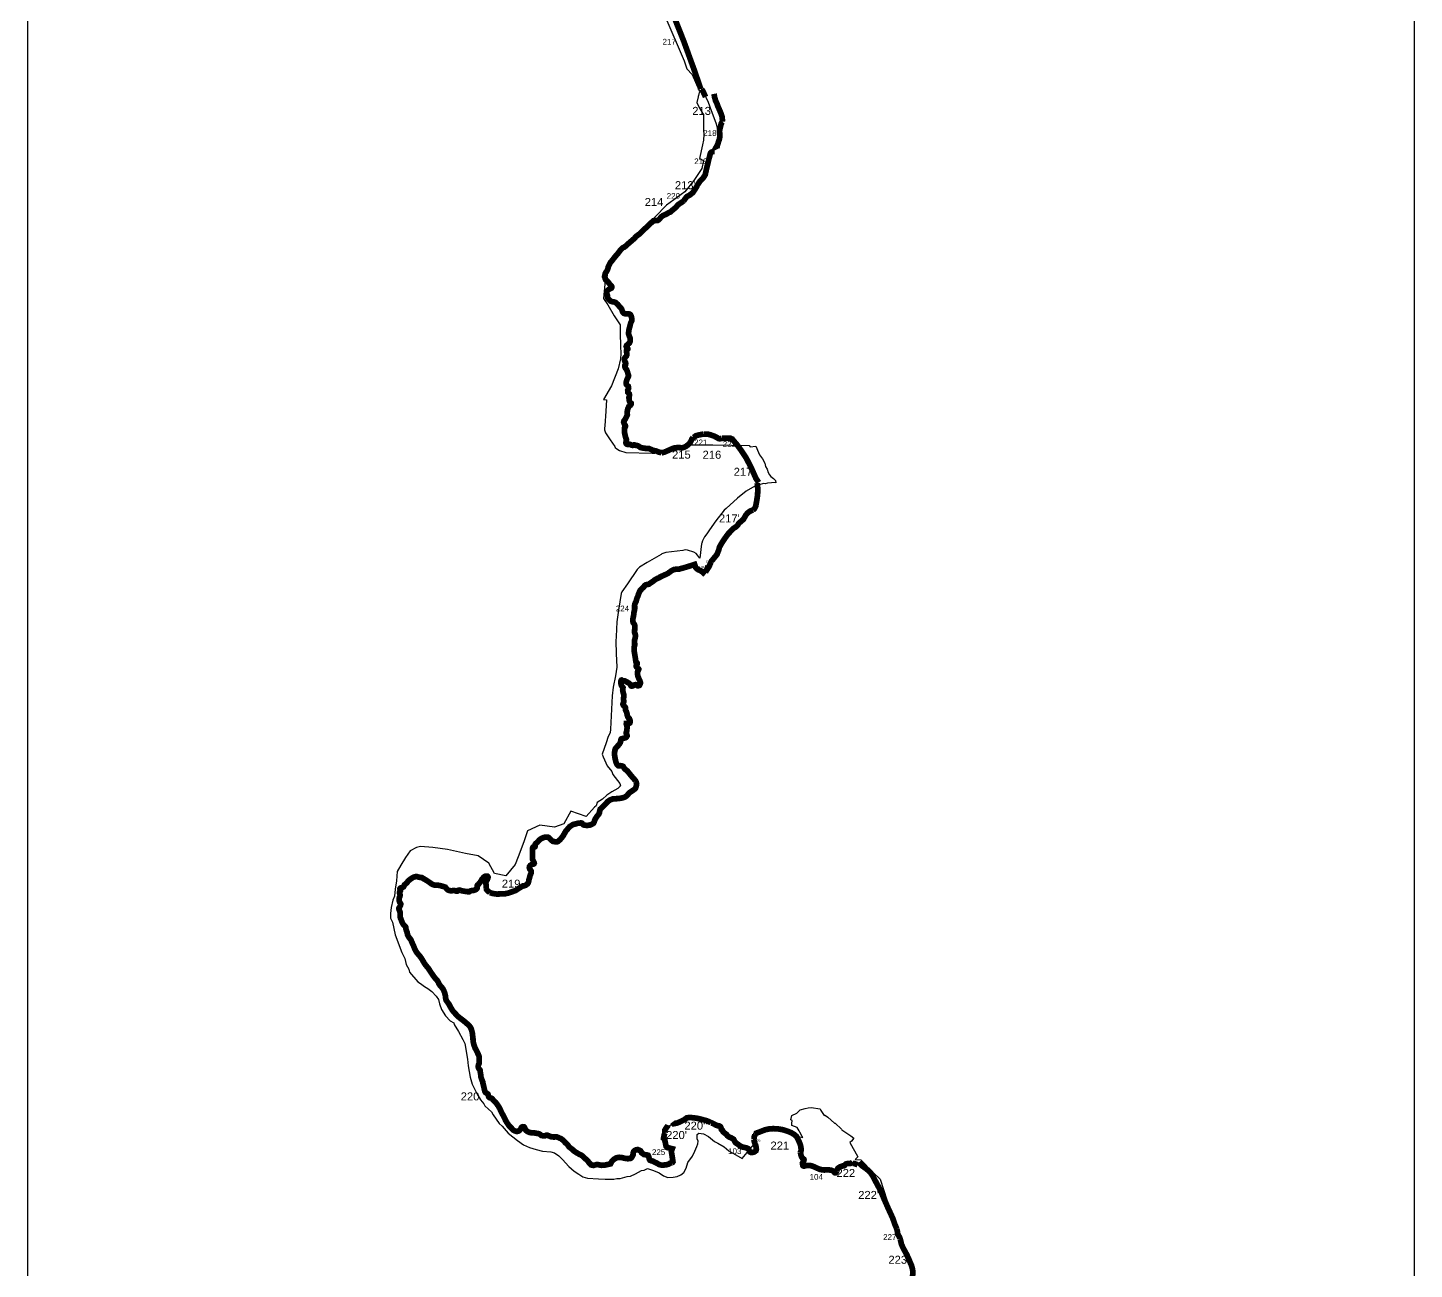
# Model space of a CAD drawing. Header units: metres. Extents: x 290946 to 378809, y 1824167 to 1998918.
# Drawn here: x 302143 to 314269, y 1922151 to 1933011 of the extents above; entities that cross this region are included whole.
import ezdxf

# ---------------------------------------------------------------- set-up
doc = ezdxf.new("R2010")
doc.units = ezdxf.units.M
for name, color, linetype in [('ARTIFICIALLY PROTECTED', 10, 'Continuous'), ('COASTLINE', 5, 'Continuous'), ('DISTRICT BOUNDRY', 86, 'Continuous'), ('NATURALLY PROTECTED', 3, 'Continuous'), ('UNPROTECTED', 130, 'Continuous'), ('UNPROTECTED DUE TO CREEK', 150, 'Continuous')]:
    doc.layers.add(name, color=color, linetype=linetype)
doc.styles.get("Standard").update_dxf_attribs({"font": 'arial.ttf'})
picture_1 = doc.add_image_def('image2.ecw', size_in_pixel=(310108, 856430))

msp = doc.modelspace()

# ---------------------------------------------------------------- linework, layer by layer
at = {"layer": 'ARTIFICIALLY PROTECTED', "const_width": 50, "flags": 128}
for points in [[(307785, 1933133), (307791, 1933118), (307879, 1932897), (307960, 1932674), (307961, 1932673), (308019, 1932505), (308028, 1932476)], [(308168, 1931946), (308167, 1931948), (308169, 1931959), (308174, 1931980), (308185, 1932018), (308191, 1932033), (308194, 1932045), (308196, 1932070), (308194, 1932096), (308194, 1932111), (308197, 1932128), (308204, 1932156), (308208, 1932173), (308213, 1932182), (308218, 1932187), (308220, 1932189)], [(308000, 1931634), (308006, 1931645), (308022, 1931668), (308052, 1931700), (308068, 1931726), (308082, 1931788), (308099, 1931858), (308114, 1931915), (308117, 1931919), (308124, 1931924), (308133, 1931927), (308144, 1931928), (308152, 1931928)], [(307878, 1931496), (307876, 1931494), (307850, 1931476)], [(307961, 1929426), (307969, 1929429), (307972, 1929431), (307978, 1929436), (307985, 1929441), (307992, 1929444), (308008, 1929448), (308037, 1929454), (308056, 1929457)], [(308211, 1929419), (308212, 1929419), (308223, 1929420), (308239, 1929421)], [(307999, 1928324), (307943, 1928306), (307943, 1928306), (307943, 1928306), (307898, 1928292), (307889, 1928290), (307867, 1928283), (307858, 1928281), (307838, 1928275), (307817, 1928275), (307795, 1928272), (307778, 1928264), (307759, 1928251), (307746, 1928241), (307728, 1928231), (307718, 1928227), (307702, 1928220), (307683, 1928211), (307673, 1928206), (307670, 1928202), (307664, 1928199), (307651, 1928195), (307631, 1928184), (307613, 1928170), (307585, 1928151), (307577, 1928144), (307568, 1928142), (307551, 1928139), (307543, 1928135), (307538, 1928131), (307533, 1928125), (307531, 1928120), (307526, 1928115), (307515, 1928105), (307503, 1928092), (307499, 1928088), (307496, 1928082), (307492, 1928075), (307490, 1928068), (307485, 1928058), (307483, 1928050), (307479, 1928039), (307474, 1928028), (307470, 1928017), (307467, 1928008), (307464, 1927994), (307461, 1927987), (307457, 1927981), (307454, 1927974), (307452, 1927967), (307450, 1927957), (307451, 1927949), (307451, 1927928), (307449, 1927915), (307447, 1927906), (307444, 1927896), (307444, 1927888), (307442, 1927871), (307439, 1927856), (307436, 1927843), (307434, 1927827), (307436, 1927816), (307438, 1927808), (307445, 1927798), (307449, 1927790), (307452, 1927782), (307452, 1927772), (307451, 1927741), (307450, 1927723), (307453, 1927714), (307457, 1927701), (307458, 1927692), (307457, 1927683), (307453, 1927663), (307450, 1927652), (307450, 1927640), (307451, 1927626), (307451, 1927610), (307448, 1927599), (307447, 1927588), (307447, 1927573), (307447, 1927557), (307449, 1927545), (307452, 1927526), (307458, 1927492), (307461, 1927467), (307462, 1927463), (307464, 1927461), (307468, 1927459), (307471, 1927456), (307473, 1927453), (307473, 1927446), (307472, 1927442), (307466, 1927436), (307465, 1927432), (307465, 1927425), (307469, 1927417), (307478, 1927408), (307485, 1927404), (307487, 1927401), (307486, 1927395), (307481, 1927387), (307477, 1927379), (307476, 1927368), (307477, 1927350), (307480, 1927337), (307489, 1927314), (307497, 1927297), (307501, 1927286), (307501, 1927277), (307498, 1927268), (307492, 1927258), (307485, 1927256), (307476, 1927256), (307469, 1927261), (307460, 1927265), (307454, 1927264), (307442, 1927258), (307434, 1927254), (307425, 1927252), (307421, 1927253), (307418, 1927256), (307417, 1927263), (307413, 1927268), (307402, 1927277), (307376, 1927292), (307364, 1927298), (307358, 1927298), (307351, 1927298), (307346, 1927299), (307339, 1927304), (307337, 1927305), (307334, 1927304), (307332, 1927301), (307330, 1927293), (307329, 1927281), (307333, 1927264), (307336, 1927255), (307342, 1927248), (307346, 1927244), (307349, 1927239), (307348, 1927232), (307346, 1927218), (307348, 1927205), (307352, 1927190), (307356, 1927177), (307356, 1927165), (307356, 1927156), (307353, 1927147), (307353, 1927139), (307354, 1927131), (307356, 1927122), (307355, 1927113), (307352, 1927105), (307350, 1927101), (307348, 1927095), (307349, 1927089), (307355, 1927080), (307364, 1927073), (307369, 1927067), (307371, 1927062), (307372, 1927057), (307372, 1927054), (307371, 1927050), (307371, 1927046), (307372, 1927041), (307376, 1927034), (307379, 1927028), (307380, 1927024), (307382, 1927018), (307384, 1927009), (307385, 1927000), (307388, 1926991), (307391, 1926983), (307395, 1926977), (307400, 1926972), (307405, 1926967), (307408, 1926960), (307410, 1926955), (307412, 1926949), (307411, 1926938), (307410, 1926932), (307405, 1926927), (307399, 1926924), (307392, 1926922), (307386, 1926923), (307383, 1926925), (307381, 1926924), (307379, 1926924), (307379, 1926923), (307378, 1926921), (307379, 1926918), (307380, 1926915), (307382, 1926912), (307383, 1926909), (307384, 1926896), (307385, 1926888), (307384, 1926880), (307383, 1926866), (307381, 1926856), (307378, 1926848), (307377, 1926838), (307381, 1926830), (307384, 1926822), (307384, 1926815), (307380, 1926808), (307371, 1926800), (307354, 1926796), (307336, 1926791), (307333, 1926788), (307330, 1926780), (307329, 1926771), (307326, 1926759), (307319, 1926747), (307309, 1926735), (307291, 1926716), (307283, 1926705), (307278, 1926690), (307275, 1926669), (307276, 1926645), (307280, 1926618), (307286, 1926592), (307294, 1926571), (307298, 1926565), (307302, 1926560), (307309, 1926555), (307315, 1926554), (307319, 1926554), (307328, 1926556), (307337, 1926555), (307344, 1926553), (307350, 1926550), (307358, 1926536), (307365, 1926527), (307375, 1926519), (307387, 1926510), (307393, 1926503), (307408, 1926484), (307424, 1926464), (307447, 1926438), (307458, 1926424), (307460, 1926419)], [(308122, 1928344), (308121, 1928343), (308101, 1928297), (308088, 1928277), (308084, 1928279), (308070, 1928246)], [(307777, 1923083), (307782, 1923085), (307786, 1923091), (307785, 1923102), (307784, 1923106), (307774, 1923169), (307772, 1923182), (307780, 1923205), (307735, 1923216), (307730, 1923221), (307726, 1923226), (307716, 1923273), (307713, 1923287), (307711, 1923291), (307707, 1923294), (307704, 1923296), (307705, 1923303), (307705, 1923307), (307706, 1923310), (307707, 1923312), (307708, 1923316), (307709, 1923323), (307712, 1923335), (307714, 1923340), (307716, 1923344)], [(308507, 1923241), (308501, 1923255), (308497, 1923268), (308493, 1923285)], [(309743, 1922504), (309745, 1922496), (309748, 1922485), (309749, 1922473), (309750, 1922467), (309752, 1922459), (309761, 1922442), (309768, 1922430), (309772, 1922418)]]:
    msp.add_lwpolyline(points, dxfattribs=at)
at = {"layer": 'COASTLINE', "flags": 128}
msp.add_lwpolyline([(307791, 1933118), (307879, 1932897), (307961, 1932673), (308019, 1932505), (308030, 1932482), (308049, 1932454), (308094, 1932359), (308120, 1932286), (308153, 1932203), (308165, 1932172), (308173, 1932132), (308177, 1932075), (308166, 1932014), (308126, 1931936), (308114, 1931915), (308099, 1931858), (308082, 1931788), (308068, 1931726), (308052, 1931700), (308022, 1931668), (308006, 1931645), (307982, 1931602), (307969, 1931583), (307960, 1931569), (307933, 1931548), (307908, 1931534), (307894, 1931518), (307884, 1931503), (307876, 1931494), (307841, 1931470), (307834, 1931466), (307827, 1931459), (307818, 1931448), (307803, 1931433), (307788, 1931421), (307772, 1931407), (307763, 1931399), (307751, 1931395), (307740, 1931388), (307730, 1931382), (307717, 1931376), (307700, 1931369), (307682, 1931356), (307670, 1931340), (307661, 1931331), (307652, 1931325), (307635, 1931325), (307624, 1931323), (307615, 1931322), (307607, 1931315), (307593, 1931303), (307577, 1931287), (307559, 1931269), (307536, 1931250), (307514, 1931227), (307496, 1931209), (307481, 1931199), (307463, 1931185), (307448, 1931168), (307424, 1931147), (307397, 1931124), (307372, 1931101), (307362, 1931093), (307346, 1931086), (307332, 1931072), (307320, 1931058), (307303, 1931035), (307281, 1931010), (307253, 1930974), (307240, 1930959), (307231, 1930942), (307220, 1930919), (307217, 1930905), (307210, 1930887), (307205, 1930879), (307197, 1930868), (307194, 1930861), (307194, 1930848), (307189, 1930841), (307188, 1930832), (307192, 1930825), (307194, 1930815), (307197, 1930807), (307205, 1930802), (307213, 1930794), (307227, 1930776), (307239, 1930761), (307248, 1930753), (307250, 1930748), (307250, 1930738), (307247, 1930733), (307234, 1930728), (307223, 1930721), (307212, 1930709), (307207, 1930704), (307205, 1930695), (307205, 1930686), (307211, 1930675), (307214, 1930665), (307213, 1930653), (307218, 1930643), (307228, 1930632), (307241, 1930620), (307254, 1930615), (307269, 1930613), (307286, 1930607), (307304, 1930590), (307318, 1930572), (307330, 1930561), (307337, 1930550), (307343, 1930532), (307348, 1930522), (307357, 1930513), (307369, 1930509), (307389, 1930508), (307407, 1930507), (307414, 1930502), (307422, 1930485), (307426, 1930467), (307427, 1930452), (307418, 1930432), (307414, 1930422), (307412, 1930411), (307408, 1930395), (307402, 1930375), (307400, 1930359), (307397, 1930339), (307399, 1930328), (307405, 1930312), (307411, 1930296), (307412, 1930279), (307411, 1930267), (307406, 1930254), (307393, 1930243), (307381, 1930233), (307377, 1930223), (307380, 1930216), (307388, 1930211), (307390, 1930206), (307390, 1930199), (307384, 1930192), (307379, 1930186), (307379, 1930178), (307383, 1930161), (307383, 1930150), (307379, 1930140), (307369, 1930129), (307362, 1930118), (307361, 1930109), (307364, 1930095), (307371, 1930083), (307373, 1930075), (307371, 1930064), (307365, 1930057), (307365, 1930047), (307370, 1930034), (307376, 1930027), (307382, 1930017), (307388, 1930001), (307393, 1929981), (307398, 1929968), (307396, 1929958), (307387, 1929942), (307379, 1929919), (307376, 1929904), (307379, 1929890), (307388, 1929881), (307395, 1929875), (307397, 1929867), (307398, 1929857), (307390, 1929840), (307391, 1929822), (307396, 1929817), (307404, 1929808), (307406, 1929796), (307401, 1929777), (307402, 1929763), (307403, 1929753), (307407, 1929739), (307413, 1929731), (307420, 1929726), (307420, 1929718), (307413, 1929708), (307400, 1929698), (307391, 1929677), (307387, 1929658), (307385, 1929637), (307387, 1929626), (307383, 1929615), (307378, 1929605), (307364, 1929580), (307357, 1929571), (307355, 1929562), (307359, 1929550), (307366, 1929536), (307370, 1929531), (307371, 1929527), (307370, 1929522), (307365, 1929518), (307362, 1929510), (307361, 1929495), (307362, 1929473), (307367, 1929447), (307372, 1929428), (307378, 1929412), (307378, 1929401), (307376, 1929390), (307374, 1929380), (307376, 1929375), (307381, 1929369), (307389, 1929366), (307397, 1929366), (307401, 1929368), (307409, 1929367), (307418, 1929363), (307427, 1929359), (307434, 1929358), (307443, 1929362), (307449, 1929362), (307463, 1929358), (307478, 1929355), (307487, 1929350), (307502, 1929339), (307522, 1929335), (307551, 1929331), (307577, 1929330), (307591, 1929324), (307612, 1929314), (307636, 1929310), (307660, 1929300), (307686, 1929293), (307709, 1929298), (307735, 1929309), (307768, 1929324), (307796, 1929335), (307817, 1929337), (307825, 1929339), (307845, 1929338), (307868, 1929337), (307883, 1929341), (307901, 1929350), (307921, 1929366), (307939, 1929386), (307947, 1929402), (307952, 1929415), (307956, 1929420), (307961, 1929426), (307969, 1929429), (307972, 1929431), (307978, 1929436), (307985, 1929441), (307992, 1929444), (308008, 1929448), (308037, 1929454), (308060, 1929457), (308081, 1929457), (308095, 1929455), (308112, 1929451), (308146, 1929439), (308175, 1929424), (308184, 1929418), (308191, 1929416), (308197, 1929416), (308212, 1929419), (308223, 1929420), (308255, 1929422), (308277, 1929422), (308290, 1929420), (308305, 1929413), (308319, 1929395), (308348, 1929361), (308386, 1929309), (308425, 1929250), (308452, 1929198), (308477, 1929147), (308512, 1929068), (308523, 1929027), (308528, 1928978), (308526, 1928923), (308517, 1928866), (308510, 1928827), (308501, 1928808), (308492, 1928797), (308481, 1928792), (308458, 1928781), (308440, 1928768), (308425, 1928751), (308413, 1928730), (308403, 1928712), (308385, 1928696), (308362, 1928677), (308351, 1928659), (308339, 1928647), (308314, 1928631), (308305, 1928622), (308267, 1928582), (308248, 1928556), (308233, 1928534), (308218, 1928512), (308193, 1928469), (308187, 1928445), (308171, 1928404), (308121, 1928343), (308084, 1928279), (308078, 1928273), (308072, 1928269), (308062, 1928267), (308041, 1928266), (308018, 1928266), (308007, 1928270), (307995, 1928278), (307985, 1928289), (307980, 1928301), (307974, 1928308), (307965, 1928310), (307943, 1928306), (307898, 1928292), (307867, 1928283), (307858, 1928281), (307838, 1928275), (307817, 1928275), (307795, 1928272), (307778, 1928264), (307759, 1928251), (307746, 1928241), (307728, 1928231), (307718, 1928227), (307702, 1928220), (307683, 1928211), (307673, 1928206), (307670, 1928202), (307664, 1928199), (307651, 1928195), (307631, 1928184), (307613, 1928170), (307585, 1928151), (307577, 1928144), (307568, 1928142), (307551, 1928139), (307543, 1928135), (307538, 1928131), (307533, 1928125), (307531, 1928120), (307526, 1928115), (307515, 1928105), (307503, 1928092), (307499, 1928088), (307496, 1928082), (307492, 1928075), (307490, 1928068), (307485, 1928058), (307483, 1928050), (307479, 1928039), (307474, 1928028), (307470, 1928017), (307467, 1928008), (307464, 1927994), (307461, 1927987), (307457, 1927981), (307454, 1927974), (307452, 1927967), (307450, 1927957), (307451, 1927949), (307451, 1927928), (307449, 1927915), (307447, 1927906), (307444, 1927896), (307444, 1927888), (307442, 1927871), (307439, 1927856), (307436, 1927843), (307434, 1927827), (307436, 1927816), (307438, 1927808), (307445, 1927798), (307449, 1927790), (307452, 1927782), (307452, 1927772), (307451, 1927741), (307450, 1927723), (307453, 1927714), (307457, 1927701), (307458, 1927692), (307457, 1927683), (307453, 1927663), (307450, 1927652), (307450, 1927640), (307451, 1927626), (307451, 1927610), (307448, 1927599), (307447, 1927588), (307447, 1927573), (307447, 1927557), (307449, 1927545), (307452, 1927526), (307458, 1927492), (307461, 1927467), (307462, 1927463), (307464, 1927461), (307468, 1927459), (307471, 1927456), (307473, 1927453), (307473, 1927446), (307472, 1927442), (307466, 1927436), (307465, 1927432), (307465, 1927425), (307469, 1927417), (307478, 1927408), (307485, 1927404), (307487, 1927401), (307486, 1927395), (307481, 1927387), (307477, 1927379), (307476, 1927368), (307477, 1927350), (307480, 1927337), (307489, 1927314), (307497, 1927297), (307501, 1927286), (307501, 1927277), (307498, 1927268), (307492, 1927258), (307485, 1927256), (307476, 1927256), (307469, 1927261), (307460, 1927265), (307454, 1927264), (307442, 1927258), (307434, 1927254), (307425, 1927252), (307421, 1927253), (307418, 1927256), (307417, 1927263), (307413, 1927268), (307402, 1927277), (307376, 1927292), (307364, 1927298), (307358, 1927298), (307351, 1927298), (307346, 1927299), (307339, 1927304), (307337, 1927305), (307334, 1927304), (307332, 1927301), (307330, 1927293), (307329, 1927281), (307333, 1927264), (307336, 1927255), (307342, 1927248), (307346, 1927244), (307349, 1927239), (307348, 1927232), (307346, 1927218), (307348, 1927205), (307352, 1927190), (307356, 1927177), (307356, 1927165), (307356, 1927156), (307353, 1927147), (307353, 1927139), (307354, 1927131), (307356, 1927122), (307355, 1927113), (307352, 1927105), (307350, 1927101), (307348, 1927095), (307349, 1927089), (307355, 1927080), (307364, 1927073), (307369, 1927067), (307371, 1927062), (307372, 1927057), (307372, 1927054), (307371, 1927050), (307371, 1927046), (307372, 1927041), (307376, 1927034), (307379, 1927028), (307380, 1927024), (307382, 1927018), (307384, 1927009), (307385, 1927000), (307388, 1926991), (307391, 1926983), (307395, 1926977), (307400, 1926972), (307405, 1926967), (307408, 1926960), (307410, 1926955), (307412, 1926949), (307411, 1926938), (307410, 1926932), (307405, 1926927), (307399, 1926924), (307392, 1926922), (307386, 1926923), (307383, 1926925), (307381, 1926924), (307379, 1926924), (307379, 1926923), (307378, 1926921), (307379, 1926918), (307380, 1926915), (307382, 1926912), (307383, 1926909), (307384, 1926896), (307385, 1926888), (307384, 1926880), (307383, 1926866), (307381, 1926856), (307378, 1926848), (307377, 1926838), (307381, 1926830), (307384, 1926822), (307384, 1926815), (307380, 1926808), (307371, 1926800), (307354, 1926796), (307336, 1926791), (307333, 1926788), (307330, 1926780), (307329, 1926771), (307326, 1926759), (307319, 1926747), (307309, 1926735), (307291, 1926716), (307283, 1926705), (307278, 1926690), (307275, 1926669), (307276, 1926645), (307280, 1926618), (307286, 1926592), (307294, 1926571), (307298, 1926565), (307302, 1926560), (307309, 1926555), (307315, 1926554), (307319, 1926554), (307328, 1926556), (307337, 1926555), (307344, 1926553), (307350, 1926550), (307358, 1926536), (307365, 1926527), (307375, 1926519), (307387, 1926510), (307393, 1926503), (307408, 1926484), (307424, 1926464), (307447, 1926438), (307458, 1926424), (307464, 1926412), (307468, 1926398), (307467, 1926388), (307464, 1926374), (307457, 1926356), (307441, 1926343), (307405, 1926319), (307389, 1926301), (307376, 1926288), (307363, 1926280), (307335, 1926272), (307306, 1926268), (307263, 1926266), (307237, 1926257), (307215, 1926242), (307195, 1926219), (307161, 1926186), (307150, 1926176), (307148, 1926170), (307145, 1926158), (307144, 1926148), (307139, 1926134), (307126, 1926119), (307105, 1926088), (307100, 1926074), (307097, 1926064), (307091, 1926052), (307076, 1926043), (307058, 1926036), (307035, 1926033), (307005, 1926037), (306997, 1926043), (306992, 1926051), (306990, 1926053), (306983, 1926055), (306958, 1926053), (306912, 1926041), (306883, 1926023), (306874, 1926012), (306849, 1925984), (306823, 1925938), (306799, 1925909), (306780, 1925893), (306771, 1925890), (306763, 1925889), (306736, 1925894), (306729, 1925899), (306716, 1925910), (306709, 1925918), (306699, 1925927), (306694, 1925930), (306688, 1925931), (306673, 1925931), (306660, 1925929), (306637, 1925920), (306617, 1925906), (306598, 1925884), (306586, 1925875), (306582, 1925870), (306580, 1925865), (306581, 1925854), (306580, 1925848), (306578, 1925846), (306573, 1925845), (306569, 1925846), (306565, 1925845), (306560, 1925840), (306557, 1925830), (306558, 1925798), (306557, 1925758), (306558, 1925737), (306563, 1925726), (306571, 1925710), (306573, 1925703), (306571, 1925698), (306566, 1925695), (306557, 1925694), (306549, 1925690), (306538, 1925684), (306531, 1925673), (306530, 1925663), (306532, 1925657), (306535, 1925648), (306542, 1925640), (306545, 1925635), (306546, 1925627), (306545, 1925616), (306540, 1925604), (306537, 1925596), (306531, 1925574), (306526, 1925557), (306524, 1925544), (306521, 1925532), (306514, 1925522), (306503, 1925514), (306496, 1925509), (306486, 1925506), (306473, 1925504), (306435, 1925481), (306409, 1925464), (306396, 1925459), (306361, 1925447), (306343, 1925441), (306314, 1925435), (306244, 1925433), (306210, 1925438), (306185, 1925445), (306164, 1925462), (306155, 1925474), (306153, 1925487), (306153, 1925508), (306150, 1925525), (306150, 1925534), (306153, 1925545), (306163, 1925561), (306168, 1925574), (306169, 1925582), (306167, 1925586), (306163, 1925589), (306155, 1925590), (306147, 1925590), (306141, 1925587), (306133, 1925582), (306127, 1925576), (306117, 1925562), (306113, 1925559), (306111, 1925555), (306109, 1925548), (306104, 1925542), (306092, 1925527), (306086, 1925518), (306081, 1925515), (306076, 1925511), (306074, 1925506), (306073, 1925499), (306074, 1925489), (306072, 1925482), (306061, 1925472), (306053, 1925468), (306043, 1925465), (306037, 1925464), (306028, 1925464), (306021, 1925462), (306016, 1925461), (306008, 1925457), (306004, 1925454), (305996, 1925454), (305988, 1925454), (305979, 1925455), (305966, 1925457), (305957, 1925458), (305949, 1925460), (305942, 1925461), (305934, 1925463), (305928, 1925465), (305923, 1925467), (305920, 1925468), (305913, 1925467), (305909, 1925466), (305906, 1925465), (305904, 1925463), (305904, 1925462), (305903, 1925460), (305902, 1925459), (305899, 1925458), (305894, 1925458), (305889, 1925459), (305884, 1925461), (305882, 1925462), (305876, 1925463), (305869, 1925464), (305864, 1925464), (305859, 1925463), (305854, 1925462), (305850, 1925461), (305844, 1925461), (305842, 1925461), (305825, 1925466), (305816, 1925470), (305806, 1925480), (305800, 1925488), (305796, 1925493), (305787, 1925496), (305775, 1925500), (305761, 1925504), (305745, 1925508), (305728, 1925511), (305702, 1925511), (305692, 1925514), (305676, 1925521), (305657, 1925535), (305630, 1925553), (305599, 1925571), (305590, 1925577), (305585, 1925578), (305574, 1925579), (305562, 1925581), (305555, 1925583), (305550, 1925585), (305542, 1925586), (305533, 1925585), (305523, 1925582), (305516, 1925580), (305502, 1925571), (305485, 1925560), (305474, 1925550), (305468, 1925544), (305463, 1925537), (305458, 1925530), (305454, 1925527), (305449, 1925523), (305445, 1925520), (305442, 1925517), (305439, 1925515), (305438, 1925514), (305437, 1925512), (305435, 1925509), (305433, 1925504), (305431, 1925498), (305429, 1925495), (305423, 1925492), (305416, 1925489), (305409, 1925487), (305403, 1925486), (305401, 1925484), (305399, 1925482), (305398, 1925478), (305400, 1925471), (305402, 1925465), (305402, 1925462), (305401, 1925460), (305399, 1925457), (305397, 1925454), (305396, 1925451), (305396, 1925445), (305396, 1925438), (305399, 1925430), (305400, 1925425), (305399, 1925417), (305398, 1925412), (305394, 1925405), (305393, 1925400), (305392, 1925388), (305392, 1925379), (305393, 1925370), (305396, 1925362), (305400, 1925356), (305403, 1925352), (305405, 1925348), (305405, 1925342), (305402, 1925332), (305397, 1925322), (305392, 1925314), (305389, 1925309), (305389, 1925305), (305391, 1925295), (305398, 1925279), (305401, 1925269), (305401, 1925259), (305400, 1925237), (305402, 1925225), (305406, 1925217), (305414, 1925195), (305424, 1925173), (305430, 1925165), (305446, 1925149), (305450, 1925140), (305451, 1925127), (305456, 1925110), (305462, 1925097), (305463, 1925088), (305465, 1925078), (305471, 1925064), (305481, 1925049), (305489, 1925040), (305495, 1925031), (305505, 1925007), (305517, 1924981), (305530, 1924948), (305543, 1924925), (305560, 1924904), (305574, 1924888), (305584, 1924874), (305595, 1924857), (305612, 1924827), (305626, 1924808), (305647, 1924783), (305661, 1924761), (305675, 1924740), (305693, 1924714), (305706, 1924697), (305719, 1924684), (305726, 1924675), (305733, 1924664), (305740, 1924647), (305748, 1924635), (305760, 1924622), (305772, 1924607), (305778, 1924597), (305782, 1924588), (305790, 1924567), (305795, 1924547), (305797, 1924539), (305799, 1924513), (305803, 1924503), (305829, 1924467), (305837, 1924450), (305854, 1924421), (305865, 1924406), (305879, 1924391), (305902, 1924366), (305926, 1924346), (305943, 1924334), (305970, 1924312), (306001, 1924285), (306014, 1924269), (306023, 1924250), (306031, 1924220), (306037, 1924170), (306038, 1924146), (306045, 1924115), (306055, 1924087), (306065, 1924069), (306084, 1924029), (306090, 1924014), (306092, 1923998), (306092, 1923965), (306090, 1923950), (306086, 1923942), (306084, 1923933), (306083, 1923923), (306085, 1923912), (306090, 1923904), (306096, 1923897), (306100, 1923889), (306101, 1923876), (306104, 1923858), (306107, 1923832), (306113, 1923813), (306116, 1923805), (306122, 1923792), (306123, 1923783), (306127, 1923766), (306131, 1923750), (306137, 1923724), (306140, 1923710), (306146, 1923698), (306153, 1923693), (306164, 1923686), (306169, 1923681), (306171, 1923675), (306172, 1923667), (306175, 1923658), (306181, 1923652), (306188, 1923650), (306194, 1923649), (306203, 1923645), (306208, 1923639), (306213, 1923632), (306223, 1923621), (306236, 1923610), (306242, 1923602), (306250, 1923591), (306261, 1923575), (306273, 1923553), (306289, 1923518), (306306, 1923488), (306322, 1923454), (306336, 1923430), (306353, 1923406), (306375, 1923384), (306389, 1923368), (306406, 1923360), (306421, 1923356), (306431, 1923358), (306439, 1923362), (306446, 1923367), (306455, 1923379), (306460, 1923391), (306467, 1923396), (306474, 1923398), (306483, 1923397), (306488, 1923392), (306491, 1923384), (306495, 1923375), (306498, 1923369), (306504, 1923363), (306516, 1923354), (306532, 1923348), (306552, 1923344), (306577, 1923343), (306605, 1923338), (306612, 1923337), (306621, 1923333), (306628, 1923327), (306636, 1923321), (306647, 1923319), (306658, 1923318), (306669, 1923319), (306677, 1923323), (306685, 1923324), (306694, 1923321), (306705, 1923316), (306721, 1923310), (306738, 1923308), (306754, 1923308), (306769, 1923309), (306782, 1923304), (306797, 1923297), (306807, 1923293), (306818, 1923285), (306833, 1923272), (306837, 1923268), (306841, 1923262), (306846, 1923256), (306852, 1923252), (306857, 1923247), (306863, 1923242), (306868, 1923235), (306873, 1923227), (306880, 1923219), (306908, 1923198), (306921, 1923185), (306939, 1923173), (306966, 1923157), (306984, 1923149), (306995, 1923142), (307006, 1923130), (307033, 1923106), (307046, 1923092), (307052, 1923083), (307072, 1923063), (307091, 1923059), (307115, 1923066), (307125, 1923067), (307161, 1923060), (307196, 1923063), (307240, 1923073), (307252, 1923096), (307273, 1923115), (307292, 1923126), (307315, 1923130), (307338, 1923128), (307360, 1923122), (307388, 1923118), (307410, 1923119), (307420, 1923124), (307428, 1923134), (307438, 1923155), (307438, 1923168), (307443, 1923182), (307452, 1923190), (307462, 1923195), (307478, 1923198), (307483, 1923196), (307501, 1923188), (307507, 1923181), (307511, 1923170), (307524, 1923161), (307532, 1923155), (307543, 1923153), (307552, 1923153), (307568, 1923148), (307568, 1923148), (307574, 1923136), (307579, 1923114), (307584, 1923105), (307584, 1923105), (307595, 1923100), (307612, 1923096), (307629, 1923086), (307643, 1923080), (307665, 1923067), (307689, 1923061), (307701, 1923062), (307729, 1923065), (307750, 1923071), (307761, 1923079), (307782, 1923085), (307786, 1923091), (307785, 1923102), (307784, 1923106), (307774, 1923169), (307772, 1923182), (307780, 1923205), (307735, 1923216), (307730, 1923221), (307726, 1923226), (307716, 1923273), (307713, 1923287), (307711, 1923291), (307707, 1923294), (307704, 1923296), (307705, 1923303), (307705, 1923307), (307706, 1923310), (307707, 1923312), (307708, 1923316), (307709, 1923323), (307712, 1923335), (307714, 1923340), (307717, 1923348), (307740, 1923391), (307753, 1923405), (307788, 1923424), (307822, 1923430), (307851, 1923442), (307885, 1923459), (307891, 1923464), (307906, 1923475), (307929, 1923479), (307973, 1923475), (308010, 1923469), (308082, 1923450), (308118, 1923434), (308137, 1923425), (308151, 1923418), (308162, 1923412), (308179, 1923406), (308193, 1923404), (308200, 1923400), (308206, 1923389), (308209, 1923374), (308218, 1923367), (308225, 1923353), (308235, 1923344), (308255, 1923330), (308261, 1923320), (308279, 1923306), (308295, 1923301), (308316, 1923288), (308324, 1923272), (308334, 1923257), (308357, 1923242), (308383, 1923223), (308404, 1923218), (308430, 1923212), (308443, 1923206), (308451, 1923193), (308458, 1923178), (308468, 1923173), (308480, 1923172), (308499, 1923178), (308512, 1923188), (308515, 1923201), (308511, 1923230), (308501, 1923255), (308497, 1923268), (308496, 1923272), (308496, 1923287), (308496, 1923307), (308503, 1923327), (308511, 1923336), (308527, 1923346), (308544, 1923352), (308592, 1923371), (308624, 1923378), (308662, 1923381), (308703, 1923379), (308749, 1923371), (308792, 1923357), (308821, 1923345), (308849, 1923328), (308867, 1923312), (308876, 1923295), (308883, 1923281), (308899, 1923243), (308903, 1923228), (308905, 1923215), (308907, 1923198), (308906, 1923190), (308905, 1923181), (308901, 1923174), (308902, 1923165), (308905, 1923151), (308910, 1923136), (308918, 1923122), (308926, 1923116), (308931, 1923113), (308932, 1923109), (308931, 1923102), (308921, 1923085), (308918, 1923078), (308919, 1923072), (308921, 1923063), (308922, 1923057), (308926, 1923054), (308932, 1923053), (308938, 1923054), (308957, 1923059), (308972, 1923059), (308985, 1923059), (309003, 1923054), (309023, 1923046), (309040, 1923038), (309056, 1923031), (309073, 1923024), (309091, 1923021), (309109, 1923019), (309125, 1923020), (309144, 1923020), (309158, 1923019), (309173, 1923016), (309182, 1923012), (309190, 1923007), (309200, 1922996), (309203, 1922994), (309206, 1922994), (309209, 1922996), (309213, 1923000), (309217, 1923008), (309220, 1923019), (309227, 1923032), (309235, 1923039), (309247, 1923047), (309260, 1923051), (309268, 1923054), (309276, 1923055), (309282, 1923056), (309284, 1923057), (309287, 1923062), (309297, 1923071), (309306, 1923074), (309315, 1923076), (309331, 1923076), (309339, 1923077), (309351, 1923077), (309373, 1923075), (309393, 1923068), (309415, 1923060), (309438, 1923049), (309472, 1923033), (309496, 1923014), (309514, 1922996), (309536, 1922963), (309555, 1922925), (309602, 1922838), (309635, 1922759), (309670, 1922680), (309708, 1922597), (309725, 1922547), (309738, 1922517), (309745, 1922496), (309748, 1922485), (309750, 1922467), (309752, 1922459), (309761, 1922442), (309768, 1922430), (309773, 1922416), (309779, 1922394), (309783, 1922373), (309796, 1922342), (309808, 1922320), (309831, 1922278), (309850, 1922236), (309858, 1922216), (309873, 1922181), (309881, 1922150)], dxfattribs=at)
at = {"layer": 'DISTRICT BOUNDRY'}
msp.add_polyline3d([(307714, 1933116, 0), (307883, 1932721, 0), (307907, 1932653, 0), (307954, 1932603, 0), (308011, 1932469, 0), (308030, 1932455, 0), (308016, 1932444, 0), (308008, 1932419, 0), (308007, 1932409, 0), (308007, 1932408, 0), (307994, 1932357, 0), (308014, 1932313, 0), (308054, 1932249, 0), (308052, 1932214, 0), (308054, 1932153, 0), (308052, 1932121, 0), (308055, 1932072, 0), (308052, 1932034, 0), (308053, 1932028, 0), (308045, 1931987, 0), (308018, 1931867, 0), (308054, 1931851, 0), (308037, 1931780, 0), (307967, 1931676, 0), (307891, 1931575, 0), (307729, 1931459, 0), (307631, 1931358, 0), (307510, 1931238, 0), (307399, 1931124, 0), (307292, 1930999, 0), (307199, 1930885, 0), (307190, 1930768, 0), (307179, 1930642, 0), (307216, 1930586, 0), (307272, 1930490, 0), (307325, 1930413, 0), (307325, 1930339, 0), (307328, 1930226, 0), (307331, 1930163, 0), (307326, 1930114, 0), (307306, 1930027, 0), (307247, 1929878, 0), (307179, 1929759, 0), (307206, 1929755, 0), (307200, 1929658, 0), (307190, 1929529, 0), (307187, 1929509, 0), (307188, 1929494, 0), (307197, 1929469, 0), (307238, 1929406, 0), (307277, 1929348, 0), (307281, 1929339, 0), (307294, 1929329, 0), (307317, 1929313, 0), (307373, 1929295, 0), (307603, 1929290, 0), (307627, 1929289, 0), (307784, 1929331, 0), (307880, 1929357, 0), (307927, 1929362, 0), (308135, 1929362, 0), (308298, 1929359, 0), (308453, 1929356, 0), (308461, 1929345, 0), (308510, 1929351, 0), (308533, 1929295, 0), (308543, 1929274, 0), (308570, 1929239, 0), (308590, 1929203, 0), (308592, 1929187, 0), (308596, 1929172, 0), (308610, 1929150, 0), (308619, 1929121, 0), (308631, 1929099, 0), (308643, 1929086, 0), (308665, 1929067, 0), (308682, 1929051, 0), (308685, 1929031, 0), (308683, 1929032, 0), (308613, 1929028, 0), (308592, 1929022, 0), (308577, 1929023, 0), (308501, 1929000, 0), (308425, 1928958, 0), (308350, 1928895, 0), (308250, 1928807, 0), (308233, 1928791, 0), (308161, 1928697, 0), (308106, 1928618, 0), (308082, 1928583, 0), (308062, 1928558, 0), (308043, 1928522, 0), (308039, 1928503, 0), (308036, 1928498, 0), (308020, 1928370, 0), (307990, 1928411, 0), (307967, 1928425, 0), (307914, 1928442, 0), (307892, 1928444, 0), (307873, 1928439, 0), (307723, 1928420, 0), (307689, 1928409, 0), (307682, 1928403, 0), (307560, 1928332, 0), (307494, 1928293, 0), (307473, 1928273, 0), (307388, 1928148, 0), (307340, 1928076, 0), (307332, 1928062, 0), (307310, 1927917, 0), (307296, 1927815, 0), (307290, 1927687, 0), (307287, 1927644, 0), (307290, 1927538, 0), (307295, 1927418, 0), (307282, 1927343, 0), (307264, 1927243, 0), (307254, 1927167, 0), (307239, 1926875, 0), (307238, 1926843, 0), (307220, 1926812, 0), (307203, 1926756, 0), (307168, 1926657, 0), (307176, 1926634, 0), (307211, 1926556, 0), (307252, 1926505, 0), (307260, 1926479, 0), (307321, 1926400, 0), (307326, 1926380, 0), (307305, 1926355, 0), (307250, 1926327, 0), (307207, 1926298, 0), (307171, 1926264, 0), (307123, 1926233, 0), (307114, 1926206, 0), (307101, 1926192, 0), (307027, 1926112, 0), (306892, 1926157, 0), (306832, 1926046, 0), (306750, 1926018, 0), (306623, 1926035, 0), (306514, 1925985, 0), (306482, 1925891, 0), (306433, 1925758, 0), (306406, 1925692, 0), (306325, 1925593, 0), (306226, 1925614, 0), (306176, 1925702, 0), (306082, 1925767, 0), (305972, 1925788, 0), (305813, 1925824, 0), (305687, 1925839, 0), (305579, 1925850, 0), (305543, 1925840, 0), (305487, 1925811, 0), (305447, 1925752, 0), (305406, 1925687, 0), (305373, 1925629, 0), (305367, 1925550, 0), (305356, 1925475, 0), (305351, 1925414, 0), (305335, 1925381, 0), (305322, 1925315, 0), (305315, 1925263, 0), (305317, 1925222, 0), (305334, 1925186, 0), (305358, 1925075, 0), (305416, 1924922, 0), (305440, 1924868, 0), (305453, 1924816, 0), (305475, 1924777, 0), (305481, 1924751, 0), (305555, 1924666, 0), (305577, 1924651, 0), (305613, 1924625, 0), (305643, 1924608, 0), (305676, 1924580, 0), (305716, 1924539, 0), (305736, 1924512, 0), (305743, 1924474, 0), (305762, 1924424, 0), (305798, 1924369, 0), (305839, 1924324, 0), (305869, 1924306, 0), (305872, 1924292, 0), (305911, 1924231, 0), (305948, 1924162, 0), (305965, 1924126, 0), (305988, 1923988, 0), (305994, 1923931, 0), (306013, 1923831, 0), (306029, 1923770, 0), (306071, 1923687, 0), (306104, 1923634, 0), (306132, 1923598, 0), (306142, 1923581, 0), (306174, 1923551, 0), (306198, 1923528, 0), (306215, 1923501, 0), (306266, 1923427, 0), (306291, 1923403, 0), (306346, 1923341, 0), (306427, 1923276, 0), (306478, 1923240, 0), (306531, 1923215, 0), (306591, 1923198, 0), (306645, 1923185, 0), (306719, 1923179, 0), (306749, 1923170, 0), (306789, 1923143, 0), (306820, 1923112, 0), (306874, 1923050, 0), (306922, 1923008, 0), (306962, 1922982, 0), (306999, 1922959, 0), (307040, 1922948, 0), (307136, 1922942, 0), (307194, 1922938, 0), (307269, 1922940, 0), (307295, 1922944, 0), (307325, 1922946, 0), (307385, 1922961, 0), (307416, 1922966, 0), (307459, 1922986, 0), (307511, 1923015, 0), (307533, 1923017, 0), (307562, 1923032, 0), (307617, 1923016, 0), (307664, 1922994, 0), (307702, 1922969, 0), (307741, 1922954, 0), (307787, 1922957, 0), (307824, 1922963, 0), (307855, 1922976, 0), (307880, 1922997, 0), (307900, 1923034, 0), (307917, 1923084, 0), (307956, 1923141, 0), (307978, 1923183, 0), (307996, 1923225, 0), (308003, 1923248, 0), (308005, 1923271, 0), (307999, 1923292, 0), (307998, 1923330, 0), (308011, 1923341, 0), (308053, 1923335, 0), (308098, 1923313, 0), (308148, 1923269, 0), (308177, 1923255, 0), (308234, 1923222, 0), (308275, 1923188, 0), (308391, 1923121, 0), (308492, 1923242, 0), (308493, 1923344, 0), (308527, 1923340, 0), (308552, 1923348, 0), (308648, 1923361, 0), (308718, 1923365, 0), (308779, 1923353, 0), (308868, 1923314, 0), (308921, 1923304, 0), (308917, 1923313, 0), (308896, 1923351, 0), (308890, 1923363, 0), (308871, 1923390, 0), (308824, 1923407, 0), (308826, 1923427, 0), (308828, 1923452, 0), (308827, 1923451, 0), (308828, 1923452, 0), (308817, 1923458, 0), (308826, 1923495, 0), (308868, 1923515, 0), (308898, 1923545, 0), (308942, 1923558, 0), (308969, 1923562, 0), (308994, 1923567, 0), (309072, 1923554, 0), (309079, 1923541, 0), (309109, 1923496, 0), (309117, 1923498, 0), (309120, 1923496, 0), (309139, 1923482, 0), (309200, 1923429, 0), (309204, 1923428, 0), (309260, 1923375, 0), (309264, 1923371, 0), (309342, 1923318, 0), (309367, 1923297, 0), (309348, 1923270, 0), (309332, 1923260, 0), (309402, 1923133, 0), (309378, 1923110, 0), (309428, 1923107, 0), (309538, 1922996, 0), (309599, 1922940, 0), (309711, 1922586, 0), (309738, 1922509, 0), (309789, 1922377, 0), (309853, 1922192, 0), (309897, 1922070, 0)], dxfattribs=at)
at = {"layer": 'NATURALLY PROTECTED', "const_width": 50, "flags": 128}
for points in [[(308220, 1932189), (308215, 1932235), (308203, 1932269), (308190, 1932299), (308178, 1932326), (308172, 1932344), (308158, 1932375), (308150, 1932404), (308145, 1932433)], [(307878, 1931496), (307884, 1931503), (307894, 1931518), (307908, 1931534), (307933, 1931548), (307960, 1931569), (307969, 1931583), (307982, 1931602), (308000, 1931634)], [(307850, 1931476), (307841, 1931470), (307834, 1931466), (307827, 1931459), (307818, 1931448), (307803, 1931433), (307788, 1931421), (307772, 1931407), (307763, 1931399), (307751, 1931395), (307740, 1931388), (307730, 1931382), (307717, 1931376), (307700, 1931369), (307682, 1931356), (307670, 1931340), (307661, 1931331), (307652, 1931325), (307635, 1931325), (307624, 1931323), (307615, 1931322), (307607, 1931315), (307593, 1931303), (307577, 1931287), (307559, 1931269), (307536, 1931250), (307514, 1931227), (307496, 1931209), (307481, 1931199), (307463, 1931185), (307448, 1931168), (307424, 1931147), (307397, 1931124), (307372, 1931101), (307362, 1931093), (307346, 1931086), (307332, 1931072), (307320, 1931058), (307303, 1931035), (307281, 1931010), (307253, 1930974), (307240, 1930959), (307231, 1930942), (307220, 1930919), (307217, 1930905), (307210, 1930887), (307205, 1930879), (307197, 1930868), (307194, 1930861), (307194, 1930848), (307189, 1930841), (307188, 1930832), (307192, 1930825), (307194, 1930815), (307197, 1930807), (307205, 1930802), (307213, 1930794), (307227, 1930776), (307239, 1930761), (307248, 1930753), (307250, 1930748), (307250, 1930738), (307247, 1930733), (307234, 1930728), (307223, 1930721), (307212, 1930709), (307207, 1930704), (307205, 1930695), (307205, 1930686), (307211, 1930675), (307214, 1930665), (307213, 1930653), (307218, 1930643), (307228, 1930632), (307241, 1930620), (307254, 1930615), (307269, 1930613), (307286, 1930607), (307304, 1930590), (307318, 1930572), (307330, 1930561), (307337, 1930550), (307343, 1930532), (307348, 1930522), (307357, 1930513), (307369, 1930509), (307389, 1930508), (307407, 1930507), (307414, 1930502), (307422, 1930485), (307426, 1930467), (307427, 1930452), (307418, 1930432), (307414, 1930422), (307412, 1930411), (307408, 1930395), (307402, 1930375), (307400, 1930359), (307397, 1930339), (307399, 1930328), (307405, 1930312), (307411, 1930296), (307412, 1930279), (307411, 1930267), (307406, 1930254), (307393, 1930243), (307381, 1930233), (307377, 1930223), (307380, 1930216), (307388, 1930211), (307390, 1930206), (307390, 1930199), (307384, 1930192), (307379, 1930186), (307379, 1930178), (307383, 1930161), (307383, 1930150), (307379, 1930140), (307369, 1930129), (307362, 1930118), (307361, 1930109), (307364, 1930095), (307371, 1930083), (307373, 1930075), (307371, 1930064), (307365, 1930057), (307365, 1930047), (307370, 1930034), (307376, 1930027), (307382, 1930017), (307388, 1930001), (307393, 1929981), (307398, 1929968), (307396, 1929958), (307387, 1929942), (307379, 1929919), (307376, 1929904), (307379, 1929890), (307388, 1929881), (307395, 1929875), (307397, 1929867), (307398, 1929857), (307390, 1929840), (307391, 1929822), (307396, 1929817), (307404, 1929808), (307406, 1929796), (307401, 1929777), (307402, 1929763), (307403, 1929753), (307407, 1929739), (307413, 1929731), (307420, 1929726), (307420, 1929718), (307413, 1929708), (307400, 1929698), (307391, 1929677), (307387, 1929658), (307385, 1929637), (307387, 1929626), (307383, 1929615), (307378, 1929605), (307364, 1929580), (307357, 1929571), (307355, 1929562), (307359, 1929550), (307366, 1929536), (307370, 1929531), (307371, 1929527), (307370, 1929522), (307365, 1929518), (307362, 1929510), (307361, 1929495), (307362, 1929473), (307367, 1929447), (307372, 1929428), (307378, 1929412), (307378, 1929401), (307376, 1929390), (307374, 1929380), (307376, 1929375), (307381, 1929369), (307389, 1929366), (307397, 1929366), (307401, 1929368), (307409, 1929367), (307418, 1929363), (307427, 1929359), (307434, 1929358), (307443, 1929362), (307449, 1929362), (307463, 1929358), (307478, 1929355), (307487, 1929350), (307502, 1929339), (307522, 1929335), (307551, 1929331), (307577, 1929330), (307591, 1929324), (307612, 1929314), (307636, 1929310), (307660, 1929300), (307686, 1929293)], [(307686, 1929293), (307709, 1929298), (307735, 1929309), (307768, 1929324), (307796, 1929335), (307817, 1929337), (307825, 1929339), (307845, 1929338), (307868, 1929337), (307883, 1929341), (307901, 1929350), (307921, 1929366), (307939, 1929386), (307947, 1929402), (307952, 1929415), (307956, 1929420), (307961, 1929426)], [(308056, 1929457), (308060, 1929457), (308081, 1929457), (308095, 1929455), (308112, 1929451), (308146, 1929439), (308175, 1929424), (308184, 1929418), (308191, 1929416), (308197, 1929416), (308211, 1929419)], [(308239, 1929421), (308255, 1929422), (308277, 1929422), (308290, 1929420), (308305, 1929413), (308319, 1929395), (308348, 1929361), (308386, 1929309), (308425, 1929250), (308452, 1929198), (308477, 1929147), (308512, 1929068), (308536, 1929033)], [(308487, 1928794), (308481, 1928792), (308458, 1928781), (308440, 1928768), (308425, 1928751), (308413, 1928730), (308403, 1928712), (308385, 1928696), (308362, 1928677), (308351, 1928659), (308339, 1928647), (308314, 1928631), (308305, 1928622), (308267, 1928582), (308248, 1928556), (308233, 1928534), (308218, 1928512), (308193, 1928469), (308187, 1928445), (308171, 1928404), (308122, 1928344)], [(308069, 1928228), (308069, 1928228), (308057, 1928238), (308038, 1928255), (308018, 1928266), (308007, 1928270), (307995, 1928278), (307985, 1928289), (307980, 1928301), (307976, 1928316)], [(307460, 1926419), (307464, 1926412), (307468, 1926398), (307467, 1926388), (307464, 1926374), (307457, 1926356), (307441, 1926343), (307427, 1926334), (307405, 1926319), (307389, 1926301), (307376, 1926288), (307363, 1926280), (307335, 1926272), (307306, 1926268), (307263, 1926266), (307237, 1926257), (307215, 1926242), (307195, 1926219), (307161, 1926186), (307150, 1926176), (307148, 1926170), (307145, 1926158), (307144, 1926148), (307139, 1926134), (307126, 1926119), (307105, 1926088), (307100, 1926074), (307097, 1926064), (307091, 1926052), (307076, 1926043), (307058, 1926036), (307035, 1926033), (307005, 1926037), (306997, 1926043), (306992, 1926051), (306990, 1926053), (306983, 1926055), (306958, 1926053), (306912, 1926041), (306883, 1926023), (306874, 1926012), (306849, 1925984), (306823, 1925938), (306799, 1925909), (306780, 1925893), (306771, 1925890), (306763, 1925889), (306736, 1925894), (306729, 1925899), (306716, 1925910), (306709, 1925918), (306699, 1925927), (306694, 1925930), (306688, 1925931), (306673, 1925931), (306660, 1925929), (306637, 1925920), (306617, 1925906), (306598, 1925884), (306586, 1925875), (306582, 1925870), (306580, 1925865), (306581, 1925854), (306580, 1925848), (306578, 1925846), (306573, 1925845), (306569, 1925846), (306565, 1925845), (306560, 1925840), (306557, 1925830), (306558, 1925798), (306557, 1925758), (306558, 1925737), (306563, 1925726), (306571, 1925710), (306573, 1925703), (306571, 1925698), (306566, 1925695), (306557, 1925694), (306549, 1925690), (306538, 1925684), (306531, 1925673), (306530, 1925663), (306532, 1925657), (306535, 1925648), (306542, 1925640), (306545, 1925635), (306546, 1925627), (306545, 1925616), (306540, 1925604), (306537, 1925596), (306531, 1925574), (306530, 1925570), (306526, 1925557), (306524, 1925544), (306521, 1925532), (306514, 1925522), (306503, 1925514), (306496, 1925509), (306486, 1925506), (306473, 1925504), (306435, 1925481), (306409, 1925464), (306396, 1925459), (306361, 1925447), (306343, 1925441), (306314, 1925435), (306244, 1925433), (306210, 1925438), (306185, 1925445)], [(306153, 1925487), (306153, 1925508), (306150, 1925525), (306150, 1925534), (306153, 1925545), (306163, 1925561), (306168, 1925574), (306169, 1925582), (306167, 1925586), (306163, 1925589), (306155, 1925590), (306147, 1925590), (306141, 1925587), (306133, 1925582), (306127, 1925576), (306117, 1925562), (306113, 1925559), (306111, 1925555), (306109, 1925548), (306104, 1925542), (306092, 1925527), (306086, 1925518), (306081, 1925515), (306076, 1925511), (306074, 1925506), (306073, 1925499), (306074, 1925489), (306072, 1925482), (306061, 1925472), (306053, 1925468), (306043, 1925465), (306037, 1925464), (306028, 1925464), (306021, 1925462), (306016, 1925461), (306008, 1925457), (306004, 1925454), (305996, 1925454), (305988, 1925454), (305979, 1925455), (305966, 1925457), (305957, 1925458), (305949, 1925460), (305942, 1925461), (305934, 1925463), (305928, 1925465), (305923, 1925467), (305920, 1925468), (305913, 1925467), (305909, 1925466), (305906, 1925465), (305904, 1925463), (305904, 1925462), (305903, 1925460), (305902, 1925459), (305899, 1925458), (305894, 1925458), (305889, 1925459), (305884, 1925461), (305882, 1925462), (305876, 1925463), (305869, 1925464), (305864, 1925464), (305859, 1925463), (305854, 1925462), (305850, 1925461), (305844, 1925461), (305842, 1925461), (305825, 1925466), (305816, 1925470), (305806, 1925480), (305800, 1925488), (305796, 1925493), (305787, 1925496), (305775, 1925500), (305761, 1925504), (305745, 1925508), (305728, 1925511), (305702, 1925511), (305692, 1925514), (305676, 1925521), (305657, 1925535), (305630, 1925553), (305599, 1925571), (305590, 1925577), (305585, 1925578), (305574, 1925579), (305562, 1925581), (305555, 1925583), (305550, 1925585), (305542, 1925586), (305533, 1925585), (305523, 1925582), (305516, 1925580), (305502, 1925571), (305485, 1925560), (305474, 1925550), (305468, 1925544), (305463, 1925537), (305458, 1925530), (305454, 1925527), (305449, 1925523), (305445, 1925520), (305442, 1925517), (305439, 1925515), (305438, 1925514), (305437, 1925512), (305435, 1925509), (305433, 1925504), (305431, 1925498), (305429, 1925495), (305423, 1925492), (305416, 1925489), (305409, 1925487), (305403, 1925486), (305401, 1925484), (305399, 1925482), (305398, 1925478), (305400, 1925471), (305402, 1925465), (305402, 1925462), (305401, 1925460), (305399, 1925457), (305397, 1925454), (305396, 1925451), (305396, 1925445), (305396, 1925438), (305399, 1925430), (305400, 1925425), (305399, 1925417), (305398, 1925412), (305394, 1925405), (305393, 1925400), (305392, 1925388), (305392, 1925379), (305393, 1925370), (305396, 1925362), (305400, 1925356), (305403, 1925352), (305405, 1925348), (305405, 1925342), (305402, 1925332), (305397, 1925322), (305392, 1925314), (305389, 1925309), (305389, 1925305), (305391, 1925295), (305398, 1925279), (305401, 1925269), (305401, 1925259), (305400, 1925237), (305402, 1925225), (305406, 1925217), (305414, 1925195), (305424, 1925173), (305430, 1925165), (305446, 1925149), (305450, 1925140), (305451, 1925127), (305456, 1925110), (305462, 1925097), (305463, 1925088), (305465, 1925078), (305471, 1925064), (305481, 1925049), (305489, 1925040), (305495, 1925031), (305505, 1925007), (305517, 1924981), (305530, 1924948), (305543, 1924925), (305560, 1924904), (305574, 1924888), (305584, 1924874), (305595, 1924857), (305612, 1924827), (305626, 1924808), (305647, 1924783), (305661, 1924761), (305675, 1924740), (305693, 1924714), (305706, 1924697), (305719, 1924684), (305726, 1924675), (305733, 1924664), (305740, 1924647), (305748, 1924635), (305760, 1924622), (305772, 1924607), (305778, 1924597), (305782, 1924588), (305790, 1924567), (305795, 1924547), (305797, 1924539), (305799, 1924513), (305803, 1924503), (305829, 1924467), (305837, 1924450), (305854, 1924421), (305865, 1924406), (305879, 1924391), (305902, 1924366), (305926, 1924346), (305943, 1924334), (305970, 1924312), (306001, 1924285), (306014, 1924269), (306023, 1924250), (306031, 1924220), (306037, 1924170), (306038, 1924146), (306045, 1924115), (306055, 1924087), (306065, 1924069), (306084, 1924029), (306090, 1924014), (306092, 1923998), (306092, 1923965), (306090, 1923950), (306086, 1923942), (306084, 1923933), (306083, 1923923), (306085, 1923912), (306090, 1923904), (306096, 1923897), (306100, 1923889), (306101, 1923876), (306104, 1923858), (306107, 1923832), (306113, 1923813), (306116, 1923805), (306122, 1923792), (306123, 1923783), (306127, 1923766), (306131, 1923750), (306137, 1923724), (306140, 1923710), (306146, 1923698), (306153, 1923693), (306164, 1923686), (306169, 1923681), (306171, 1923675), (306172, 1923667), (306175, 1923658), (306181, 1923652), (306188, 1923650), (306194, 1923649), (306203, 1923645), (306208, 1923639), (306213, 1923632), (306223, 1923621), (306236, 1923610), (306242, 1923602), (306250, 1923591), (306261, 1923575), (306273, 1923553), (306289, 1923518), (306306, 1923488), (306322, 1923454), (306336, 1923430), (306353, 1923406), (306375, 1923384), (306389, 1923368), (306406, 1923360), (306421, 1923356), (306431, 1923358), (306439, 1923362), (306446, 1923367), (306455, 1923379), (306460, 1923391), (306467, 1923396), (306474, 1923398), (306483, 1923397), (306488, 1923392), (306491, 1923384), (306495, 1923375), (306498, 1923369), (306504, 1923363), (306516, 1923354), (306532, 1923348), (306552, 1923344), (306577, 1923343), (306605, 1923338), (306612, 1923337), (306621, 1923333), (306628, 1923327), (306636, 1923321), (306647, 1923319), (306658, 1923318), (306669, 1923319), (306677, 1923323), (306685, 1923324), (306694, 1923321), (306705, 1923316), (306721, 1923310), (306738, 1923308), (306754, 1923308), (306769, 1923309), (306782, 1923304), (306797, 1923297), (306807, 1923293), (306818, 1923285), (306833, 1923272), (306837, 1923268), (306841, 1923262), (306846, 1923256), (306852, 1923252), (306857, 1923247), (306863, 1923242), (306868, 1923235), (306873, 1923227), (306880, 1923219), (306908, 1923198), (306921, 1923185), (306939, 1923173), (306966, 1923157), (306984, 1923149), (306995, 1923142), (307006, 1923130), (307033, 1923106), (307046, 1923092), (307052, 1923083), (307072, 1923063), (307091, 1923059), (307115, 1923066), (307125, 1923067), (307161, 1923060), (307196, 1923063), (307240, 1923073), (307252, 1923096), (307273, 1923115), (307292, 1923126), (307315, 1923130), (307338, 1923128), (307360, 1923122), (307388, 1923118), (307410, 1923119), (307420, 1923124), (307428, 1923134), (307438, 1923155), (307438, 1923168), (307443, 1923182), (307452, 1923190), (307462, 1923195), (307478, 1923198), (307483, 1923196), (307501, 1923188), (307507, 1923181), (307511, 1923170), (307524, 1923161), (307532, 1923155), (307543, 1923153), (307552, 1923153), (307568, 1923148), (307568, 1923148), (307574, 1923136), (307579, 1923114), (307584, 1923105), (307584, 1923105), (307595, 1923100), (307612, 1923096), (307629, 1923086), (307643, 1923080), (307665, 1923067), (307689, 1923061), (307701, 1923062), (307729, 1923065), (307750, 1923071), (307761, 1923079), (307777, 1923083)], [(307716, 1923344), (307714, 1923357), (307715, 1923367), (307725, 1923384), (307739, 1923403), (307743, 1923412)], [(307781, 1923438), (307792, 1923424), (307822, 1923430), (307851, 1923442), (307885, 1923459), (307891, 1923464), (307906, 1923475), (307929, 1923479), (307973, 1923475), (308010, 1923469), (308082, 1923450), (308117, 1923434)], [(308500, 1923336), (308527, 1923346), (308544, 1923352), (308592, 1923371), (308624, 1923378), (308662, 1923381), (308703, 1923379), (308749, 1923371), (308792, 1923357), (308821, 1923345), (308849, 1923328), (308867, 1923312), (308876, 1923295), (308883, 1923281), (308899, 1923243), (308903, 1923228), (308905, 1923215), (308907, 1923198), (308906, 1923190), (308905, 1923181), (308901, 1923174), (308901, 1923173)], [(309218, 1923011), (309220, 1923019), (309227, 1923032), (309235, 1923039), (309247, 1923047), (309260, 1923051), (309268, 1923054), (309276, 1923055), (309282, 1923056), (309284, 1923057), (309287, 1923062), (309297, 1923071), (309306, 1923074), (309315, 1923076), (309331, 1923076), (309339, 1923077), (309348, 1923081), (309357, 1923091)], [(309411, 1923086), (309418, 1923076), (309441, 1923055), (309472, 1923033), (309496, 1923014), (309514, 1922996), (309536, 1922963), (309555, 1922925), (309602, 1922838), (309635, 1922759), (309670, 1922680), (309708, 1922597), (309725, 1922547), (309738, 1922517), (309743, 1922504)], [(309772, 1922418), (309773, 1922416), (309779, 1922394), (309783, 1922373), (309796, 1922342), (309808, 1922320), (309831, 1922278), (309850, 1922236), (309858, 1922216), (309873, 1922181), (309881, 1922150), (309884, 1922127), (309884, 1922111), (309878, 1922079)]]:
    msp.add_lwpolyline(points, dxfattribs=at)
at = {"layer": 'UNPROTECTED', "const_width": 50, "flags": 128}
for points in [[(308117, 1923434), (308118, 1923434), (308137, 1923425), (308151, 1923418), (308162, 1923412), (308179, 1923406), (308193, 1923404), (308200, 1923400), (308206, 1923389), (308209, 1923374), (308218, 1923367), (308225, 1923353), (308235, 1923344), (308255, 1923330), (308261, 1923320), (308279, 1923306), (308295, 1923301), (308316, 1923288), (308324, 1923272), (308334, 1923257), (308357, 1923242), (308383, 1923223), (308404, 1923218), (308430, 1923212), (308443, 1923206), (308451, 1923193), (308458, 1923178), (308468, 1923173), (308480, 1923172), (308499, 1923178), (308512, 1923188), (308515, 1923201), (308511, 1923230), (308507, 1923241)], [(308901, 1923173), (308902, 1923165), (308905, 1923151), (308910, 1923136), (308918, 1923122), (308926, 1923116), (308931, 1923113), (308932, 1923109), (308931, 1923102), (308921, 1923085), (308918, 1923078), (308919, 1923072), (308921, 1923063), (308922, 1923057), (308926, 1923054), (308932, 1923053), (308938, 1923054), (308957, 1923059), (308972, 1923059), (308985, 1923059), (309003, 1923054), (309023, 1923046), (309040, 1923038), (309056, 1923031), (309073, 1923024), (309091, 1923021), (309109, 1923019), (309125, 1923020), (309144, 1923020), (309158, 1923019), (309173, 1923016), (309182, 1923012), (309190, 1923007), (309200, 1922996), (309203, 1922994), (309206, 1922994), (309209, 1922996), (309213, 1923000), (309217, 1923008), (309218, 1923011)]]:
    msp.add_lwpolyline(points, dxfattribs=at)
at = {"layer": 'UNPROTECTED DUE TO CREEK', "const_width": 50, "flags": 128}
for points in [[(308036, 1932474), (308049, 1932454), (308071, 1932406)], [(308487, 1928794), (308492, 1928797), (308501, 1928808), (308510, 1928827), (308517, 1928866), (308526, 1928923), (308528, 1928978), (308523, 1929027)], [(306185, 1925445), (306164, 1925462), (306155, 1925474), (306153, 1925487)], [(308496, 1923287), (308496, 1923307), (308503, 1923327)], [(309359, 1923076), (309373, 1923075), (309393, 1923068), (309401, 1923065)]]:
    msp.add_lwpolyline(points, dxfattribs=at)

# ---------------------------------------------------------------- texts
at = {"layer": 'ARTIFICIALLY PROTECTED', "attachment_point": 1}
for s, width, insert, char_height in [('217', 321.3, (307695, 1932914), 50), ('218', 321.3, (308051, 1932115), 50), ('219', 321.3, (307972, 1931868), 50), ('220', 84.37, (307731, 1931565), 50), ('221', 84.37, (307971, 1929409), 50), ('222', 84.37, (308221, 1929396), 50), ('223', 84.37, (308072, 1928356), 20), ('224', 84.37, (307286, 1927956), 50), ('225', 84.37, (307602, 1923200), 50), ('226', 84.37, (308504, 1923288), 20), ('227', 147.05, (309624, 1922458), 50)]:
    msp.add_mtext_dynamic_manual_height_columns(s, width=width, gutter_width=1, heights=[74.2], dxfattribs=dict(at, insert=insert, char_height=char_height))
at = {"layer": 'NATURALLY PROTECTED', "attachment_point": 1}
for s, width, insert, char_height in [('213', 95.17, (307955, 1932319), 70), ("213'", 250.39, (307803, 1931669), 70), ('214', 95.17, (307539, 1931522), 70), ('215', 95.17, (307778, 1929312), 70), ('216', 176.57, (308045, 1929311), 70), ('217', 95.17, (308317, 1929162), 70), ("217'", 95.17, (308188, 1928754), 70), ('218', 156.22, (308010, 1928303), 20), ('219', 95.17, (306289, 1925559), 70), ('220', 95.17, (305930, 1923698), 70), ("220''", 95.17, (307886, 1923442), 70), ("220'", 95.17, (307726, 1923360), 70), ('221', 95.17, (308639, 1923268), 70), ('222', 95.17, (309216, 1923028), 70), ("222'", 95.17, (309406, 1922836), 70), ('223', 95.17, (309670, 1922269), 70)]:
    msp.add_mtext_dynamic_manual_height_columns(s, width=width, gutter_width=1, heights=[0], dxfattribs=dict(at, insert=insert, char_height=char_height))
at = {"layer": 'UNPROTECTED', "char_height": 50, "attachment_point": 1}
for s, width, insert in [('103', 121.8, (308268, 1923209)), ('104', 157.22, (308981, 1922984))]:
    msp.add_mtext_dynamic_manual_height_columns(s, width=width, gutter_width=1, heights=[0], dxfattribs=dict(at, insert=insert))

# ---------------------------------------------------------------- pictures from other files: only their frames are drawn
image = msp.add_image(picture_1, insert=(302143, 1911978), size_in_units=(12125, 33486))
image.dxf.flags = 7

doc.saveas('drawing.dxf')
